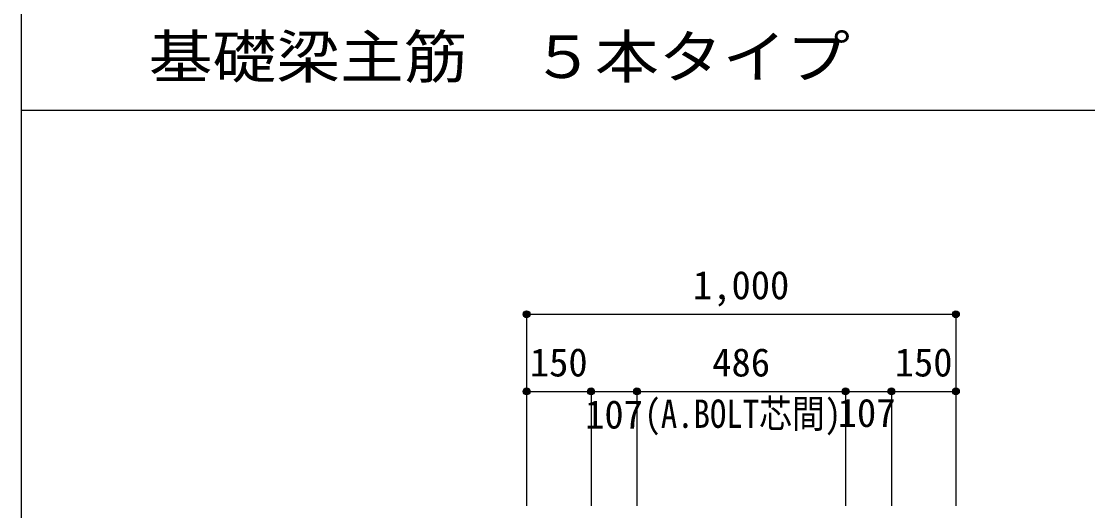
# Model space of a CAD drawing. Units: millimetres at full size, sheet at 1:30. Extents: x -5973 to 5954, y -4195 to 4201.
# Drawn here: x -5973 to -3489, y -1156 to -15 of the extents above; entities that cross this region are included whole.
import ezdxf
from ezdxf.enums import TextEntityAlignment as Align

# ---------------------------------------------------------------- set-up
doc = ezdxf.new("R2010")
doc.units = ezdxf.units.MM
doc.header["$LTSCALE"] = 30
doc.header["$PDMODE"] = 32
doc.header["$PDSIZE"] = 15
for name, color, linetype in [('0-7', 4, 'Continuous'), ('0-D', 4, 'Continuous'), ('6-7_文字', 7, 'Continuous'), ('F-0_枠', 6, 'Continuous')]:
    doc.layers.add(name, color=color, linetype=linetype)
doc.styles.add('ＭＳ ゴシック', font='')
doc.styles.get('ＭＳ ゴシック').set_extended_font_data('MS Gothic')

msp = doc.modelspace()

# ---------------------------------------------------------------- linework, layer by layer
at = {"layer": '0-D'}
for p, q in [((-4795.8, -697.85), (-4795.8, -877.85)), ((-4795.8, -697.85), (-4795.8, -877.85)), ((-4795.8, -697.85), (-3795.8, -697.85)), ((-3795.8, -697.85), (-3795.8, -877.85)), ((-4795.8, -877.85), (-4795.8, -1144.89)), ((-4795.8, -877.85), (-4795.8, -1144.89)), ((-4795.8, -877.85), (-4645.8, -877.85)), ((-4795.8, -877.85), (-4795.8, -1144.89)), ((-4645.8, -877.85), (-4645.8, -1144.89)), ((-4645.8, -877.85), (-4538.8, -877.85)), ((-4538.8, -877.85), (-4538.8, -1144.89)), ((-4538.8, -877.85), (-4052.8, -877.85)), ((-4052.8, -877.85), (-4052.8, -1144.89)), ((-4052.8, -877.85), (-3945.8, -877.85)), ((-3945.8, -877.85), (-3945.8, -1144.89)), ((-3945.8, -877.85), (-3795.8, -877.85)), ((-3795.8, -877.85), (-3795.8, -1144.89))]:
    msp.add_line(p, q, dxfattribs=at)
for centre, radius in [((-4795.8, -697.85), 8), ((-4795.8, -697.85), 7.2), ((-4795.8, -697.85), 6.4), ((-4795.8, -697.85), 5.6), ((-4795.8, -697.85), 4.8), ((-4795.8, -697.85), 4), ((-4795.8, -697.85), 3.2), ((-4795.8, -697.85), 2.4), ((-3795.8, -697.85), 8), ((-3795.8, -697.85), 7.2), ((-3795.8, -697.85), 6.4), ((-3795.8, -697.85), 5.6), ((-3795.8, -697.85), 4.8), ((-3795.8, -697.85), 4), ((-3795.8, -697.85), 3.2), ((-3795.8, -697.85), 2.4), ((-4795.8, -697.85), 1.6), ((-4795.8, -697.85), 0.8), ((-3795.8, -697.85), 1.6), ((-3795.8, -697.85), 0.8), ((-4795.8, -877.85), 8), ((-4795.8, -877.85), 7.2), ((-4795.8, -877.85), 6.4), ((-4795.8, -877.85), 5.6), ((-4795.8, -877.85), 4.8), ((-4795.8, -877.85), 4), ((-4795.8, -877.85), 3.2), ((-4795.8, -877.85), 2.4), ((-4795.8, -877.85), 1.6), ((-4795.8, -877.85), 0.8), ((-4645.8, -877.85), 8), ((-4645.8, -877.85), 7.2), ((-4645.8, -877.85), 6.4), ((-4645.8, -877.85), 5.6), ((-4645.8, -877.85), 4.8), ((-4645.8, -877.85), 4), ((-4645.8, -877.85), 3.2), ((-4645.8, -877.85), 2.4), ((-4645.8, -877.85), 1.6), ((-4645.8, -877.85), 0.8), ((-4538.8, -877.85), 8), ((-4538.8, -877.85), 7.2), ((-4538.8, -877.85), 6.4), ((-4538.8, -877.85), 5.6), ((-4538.8, -877.85), 4.8), ((-4538.8, -877.85), 4), ((-4538.8, -877.85), 3.2), ((-4538.8, -877.85), 2.4), ((-4538.8, -877.85), 1.6), ((-4538.8, -877.85), 0.8), ((-4052.8, -877.85), 8), ((-4052.8, -877.85), 7.2), ((-4052.8, -877.85), 6.4), ((-4052.8, -877.85), 5.6), ((-4052.8, -877.85), 4.8), ((-4052.8, -877.85), 4), ((-4052.8, -877.85), 3.2), ((-4052.8, -877.85), 2.4), ((-4052.8, -877.85), 1.6), ((-4052.8, -877.85), 0.8), ((-3945.8, -877.85), 8), ((-3945.8, -877.85), 7.2), ((-3945.8, -877.85), 6.4), ((-3945.8, -877.85), 5.6), ((-3945.8, -877.85), 4.8), ((-3945.8, -877.85), 4), ((-3945.8, -877.85), 3.2), ((-3945.8, -877.85), 2.4), ((-3945.8, -877.85), 1.6), ((-3945.8, -877.85), 0.8), ((-3795.8, -877.85), 8), ((-3795.8, -877.85), 7.2), ((-3795.8, -877.85), 6.4), ((-3795.8, -877.85), 5.6), ((-3795.8, -877.85), 4.8), ((-3795.8, -877.85), 4), ((-3795.8, -877.85), 3.2), ((-3795.8, -877.85), 2.4), ((-3795.8, -877.85), 1.6), ((-3795.8, -877.85), 0.8)]:
    msp.add_circle(centre, radius, dxfattribs=at)
at = {"layer": '0-D', "color": 7}
for p in [(-4795.8, -697.85), (-3795.8, -697.85), (-4795.8, -877.85), (-4795.8, -877.85), (-4645.8, -877.85), (-4538.8, -877.85), (-4052.8, -877.85), (-3945.8, -877.85), (-3795.8, -877.85)]:
    msp.add_point(p, dxfattribs=at)
at = {"layer": 'F-0_枠'}
msp.add_line((-5972.88, 4201.15), (-5972.88, -4195.24), dxfattribs=at)
at = {"layer": 'F-0_枠', "color": 2}
msp.add_line((-5972.88, -222.05), (3723.6, -222.05), dxfattribs=at)

# ---------------------------------------------------------------- texts
at = {"layer": '0-7', "style": 'ＭＳ ゴシック', "width": 0.85}
msp.add_text('(A.BOLT芯間)', height=65.98, dxfattribs=at).set_placement((-4521.31, -982.62), align=Align.BOTTOM_LEFT)
at = {"layer": '0-D', "style": 'ＭＳ ゴシック'}
for s, p in [('1,000', (-4408.3, -682.85)), ('150', (-4788.3, -862.85)), ('486', (-4363.3, -862.85)), ('150', (-3938.3, -862.85)), ('107', (-4659.48, -984.27)), ('107', (-4071.11, -980.6))]:
    msp.add_text(s, height=65.98, dxfattribs=at).set_placement(p, align=Align.BOTTOM_LEFT)
at = {"layer": '6-7_文字', "color": 2, "style": 'ＭＳ ゴシック', "width": 1.1}
msp.add_text('\u3000\u3000基礎梁主筋\u3000５本タイプ', height=98.97, dxfattribs=at).set_placement((-5972.88, -177.05), align=Align.BOTTOM_LEFT)

doc.saveas('drawing.dxf')
